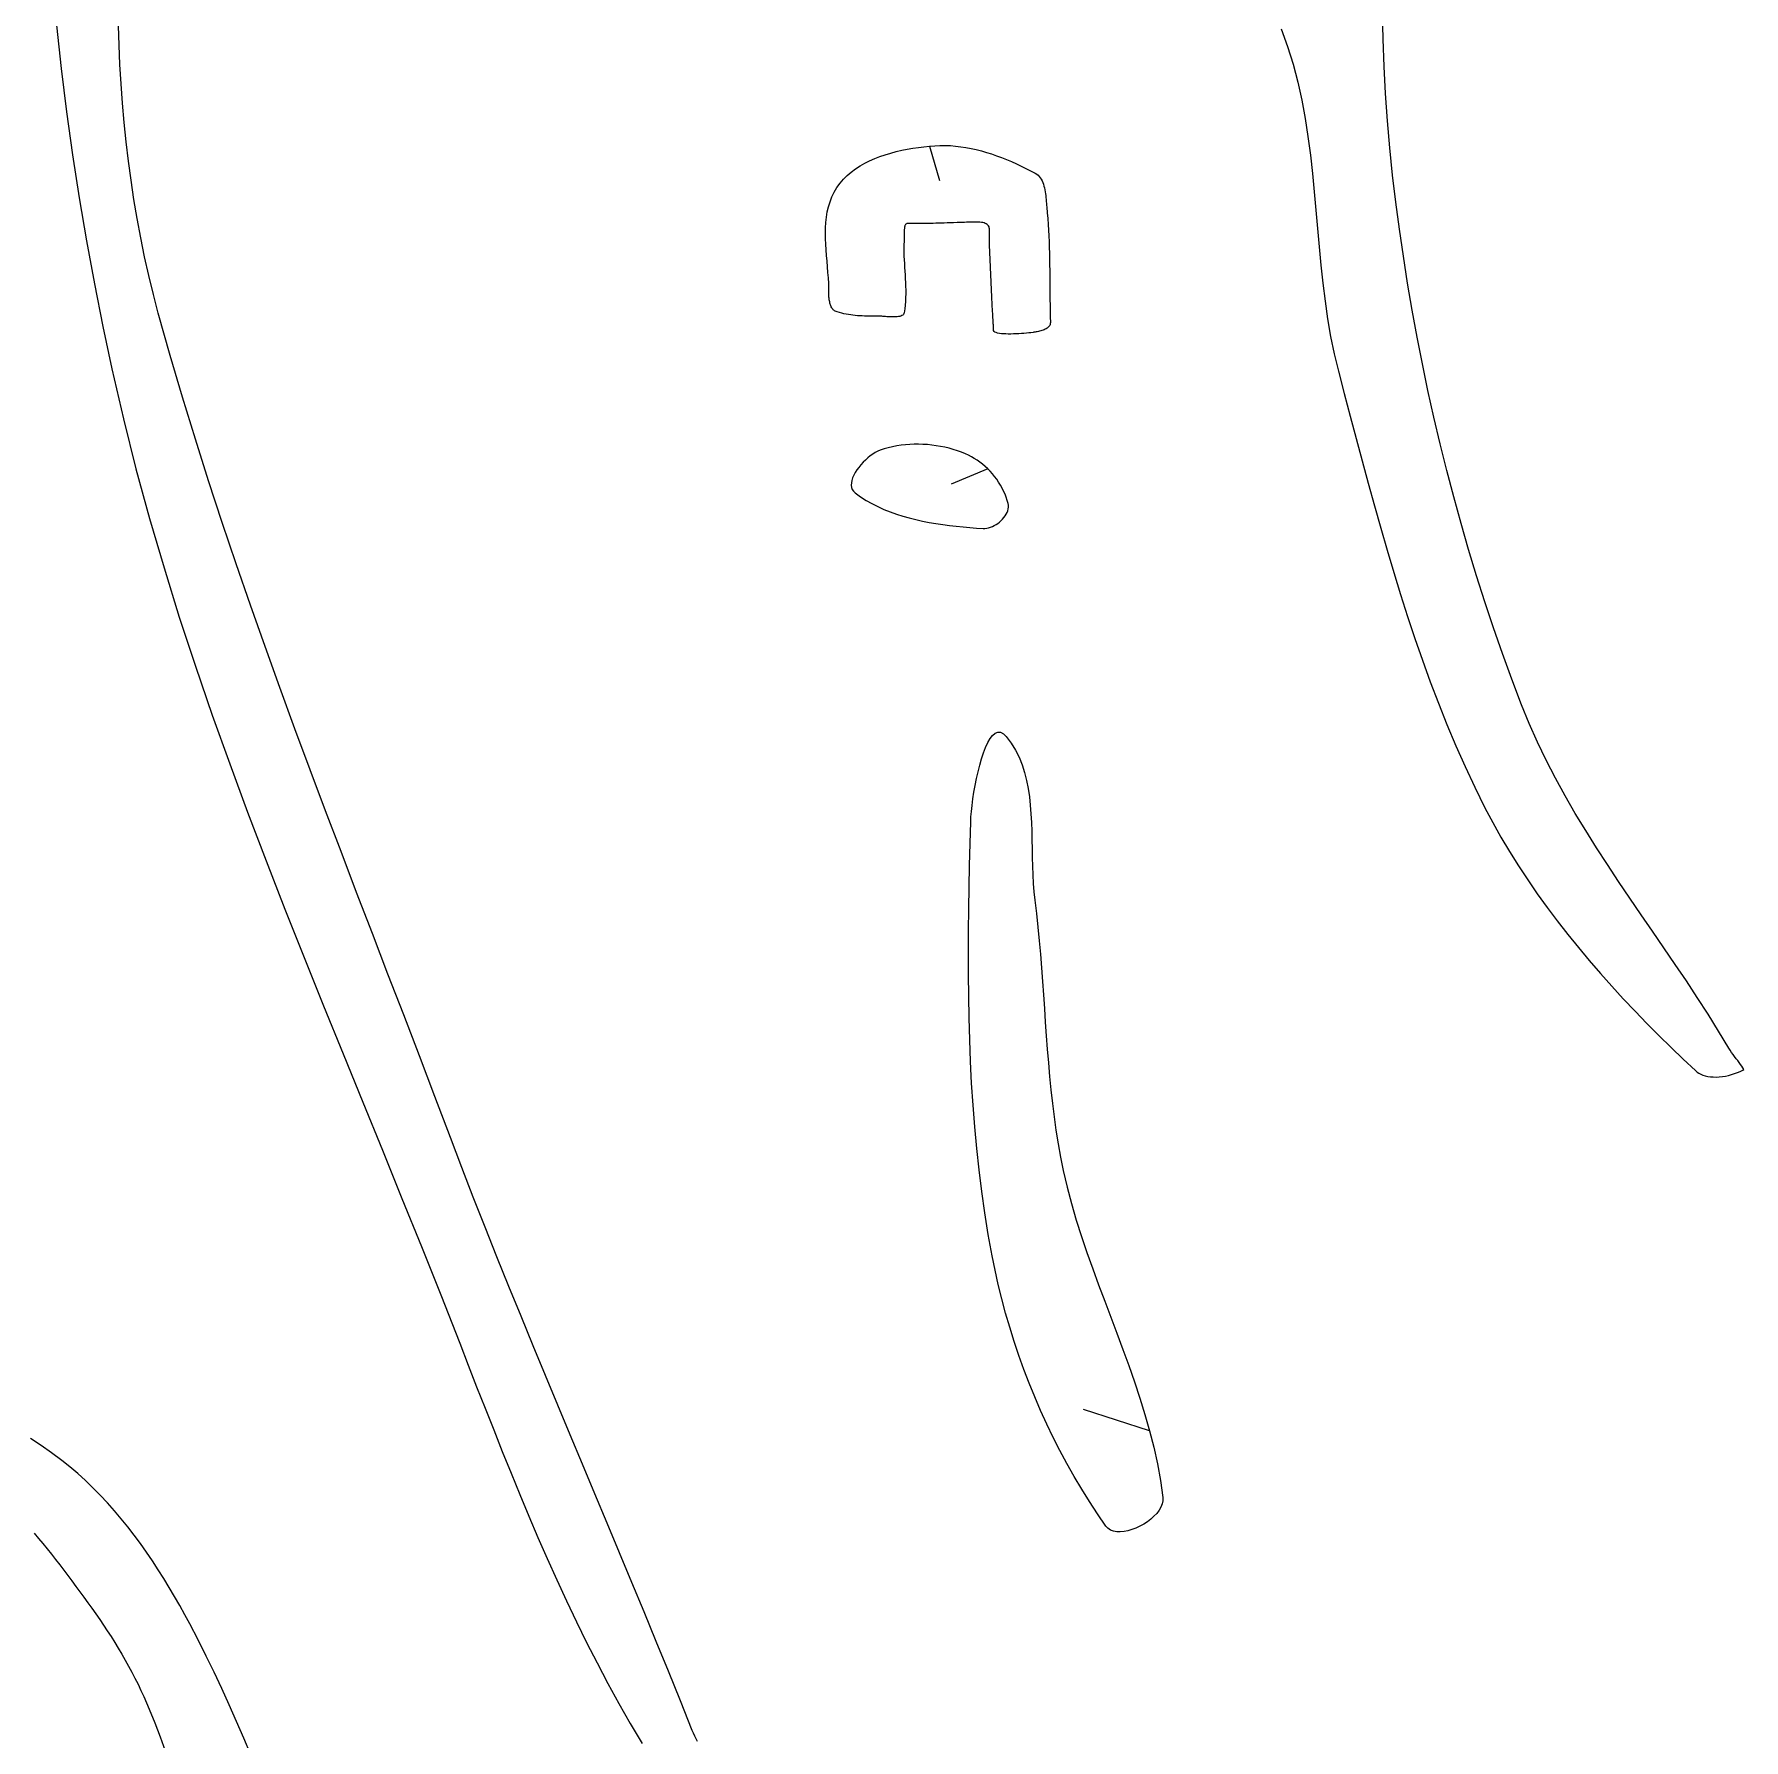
# Model space of a CAD drawing. Header units: inches. Extents: x -12 to 23, y -13.2 to 21.7.
# Drawn here: x 2.06 to 6.124, y 8.902 to 12.956 of the extents above; entities that cross this region are included whole.
import ezdxf

# ---------------------------------------------------------------- set-up
doc = ezdxf.new("R2010")
doc.units = ezdxf.units.IN
doc.header["$MEASUREMENT"] = 0
doc.layers.get('0').update_dxf_attribs({"lineweight": 0})

msp = doc.modelspace()

# ---------------------------------------------------------------- linework, layer by layer
at = {"color": 7, "linetype": 'Continuous', "lineweight": 0}
for p, q in [((5.2666, 12.9438), (5.2651, 13.0085)), ((5.0238, 12.9686), (5.0392, 12.9269)), ((5.0392, 12.9269), (5.0524, 12.8847)), ((5.269, 12.8792), (5.2666, 12.9438)), ((5.0524, 12.8847), (5.0636, 12.8421)), ((5.0636, 12.8421), (5.0732, 12.7991)), ((5.2724, 12.8146), (5.269, 12.8792)), ((5.2768, 12.75), (5.2724, 12.8146)), ((5.0732, 12.7991), (5.0812, 12.7558)), ((5.0812, 12.7558), (5.0879, 12.7123)), ((5.2824, 12.6855), (5.2768, 12.75)), ((5.0879, 12.7123), (5.0937, 12.6687)), ((5.2891, 12.6211), (5.2824, 12.6855)), ((5.0937, 12.6687), (5.0986, 12.6249)), ((5.0986, 12.6249), (5.1029, 12.5812)), ((5.2968, 12.5567), (5.2891, 12.6211)), ((5.1029, 12.5812), (5.1069, 12.5374)), ((5.3053, 12.4924), (5.2968, 12.5567)), ((5.1069, 12.5374), (5.1107, 12.4937)), ((5.1107, 12.4937), (5.1145, 12.4502)), ((5.3146, 12.4282), (5.3053, 12.4924)), ((5.1145, 12.4502), (5.1186, 12.4069)), ((5.1186, 12.4069), (5.1232, 12.3639)), ((5.3247, 12.364), (5.3146, 12.4282)), ((5.1232, 12.3639), (5.1284, 12.3212)), ((5.3356, 12.3), (5.3247, 12.364)), ((5.1284, 12.3212), (5.1345, 12.2789)), ((5.1345, 12.2789), (5.1417, 12.237)), ((5.3473, 12.2361), (5.3356, 12.3)), ((5.1417, 12.237), (5.1502, 12.1957)), ((5.3598, 12.1723), (5.3473, 12.2361)), ((5.1502, 12.1957), (5.1602, 12.1546)), ((5.1602, 12.1546), (5.1742, 12.1017)), ((5.3731, 12.1087), (5.3598, 12.1723)), ((5.1742, 12.1017), (5.1883, 12.0483)), ((5.3872, 12.0452), (5.3731, 12.1087)), ((5.1883, 12.0483), (5.2025, 11.9949)), ((5.4022, 11.9819), (5.3872, 12.0452)), ((5.2025, 11.9949), (5.2167, 11.9416)), ((5.4179, 11.9188), (5.4022, 11.9819)), ((5.2167, 11.9416), (5.2311, 11.8883)), ((5.4344, 11.8559), (5.4179, 11.9188)), ((5.2311, 11.8883), (5.2458, 11.8351)), ((5.2458, 11.8351), (5.2607, 11.782)), ((5.4517, 11.7932), (5.4344, 11.8559)), ((5.4698, 11.7308), (5.4517, 11.7932)), ((5.2607, 11.782), (5.276, 11.7291)), ((5.276, 11.7291), (5.2917, 11.6764)), ((5.4887, 11.6686), (5.4698, 11.7308)), ((5.2917, 11.6764), (5.3078, 11.6238)), ((5.5085, 11.6068), (5.4887, 11.6686)), ((5.3078, 11.6238), (5.3245, 11.5715)), ((5.529, 11.5452), (5.5085, 11.6068)), ((5.3245, 11.5715), (5.3418, 11.5195)), ((5.5503, 11.4839), (5.529, 11.5452)), ((5.3418, 11.5195), (5.3597, 11.4678)), ((5.3597, 11.4678), (5.3783, 11.4164)), ((5.5724, 11.4229), (5.5503, 11.4839)), ((5.5953, 11.3621), (5.5724, 11.4229)), ((5.3783, 11.4164), (5.3978, 11.3655)), ((5.3978, 11.3655), (5.418, 11.3149)), ((5.6135, 11.3174), (5.5953, 11.3621)), ((5.418, 11.3149), (5.4392, 11.2647)), ((5.6331, 11.2733), (5.6135, 11.3174)), ((5.4392, 11.2647), (5.4612, 11.2151)), ((5.654, 11.23), (5.6331, 11.2733)), ((5.6761, 11.1873), (5.654, 11.23)), ((5.4612, 11.2151), (5.4844, 11.1659)), ((5.6993, 11.1452), (5.6761, 11.1873)), ((5.4844, 11.1659), (5.5085, 11.1172)), ((5.7233, 11.1037), (5.6993, 11.1452)), ((5.5085, 11.1172), (5.5271, 11.082)), ((5.7482, 11.0627), (5.7233, 11.1037)), ((5.5271, 11.082), (5.5466, 11.0473)), ((5.7737, 11.0221), (5.7482, 11.0627)), ((5.5466, 11.0473), (5.5669, 11.013)), ((5.5669, 11.013), (5.5881, 10.9792)), ((5.7998, 10.9819), (5.7737, 11.0221)), ((5.5881, 10.9792), (5.6101, 10.9457)), ((5.8263, 10.942), (5.7998, 10.9819)), ((5.6101, 10.9457), (5.6328, 10.9127)), ((5.8531, 10.9023), (5.8263, 10.942)), ((5.6328, 10.9127), (5.6563, 10.8802)), ((5.88, 10.8628), (5.8531, 10.9023)), ((5.6563, 10.8802), (5.6804, 10.848)), ((5.907, 10.8235), (5.88, 10.8628)), ((5.6804, 10.848), (5.7052, 10.8162)), ((5.7052, 10.8162), (5.7306, 10.7849)), ((5.934, 10.7842), (5.907, 10.8235)), ((5.7306, 10.7849), (5.7565, 10.7539)), ((5.9608, 10.7448), (5.934, 10.7842)), ((5.7565, 10.7539), (5.783, 10.7233)), ((5.9873, 10.7055), (5.9608, 10.7448)), ((5.783, 10.7233), (5.81, 10.6931)), ((5.81, 10.6931), (5.8374, 10.6633)), ((6.0133, 10.666), (5.9873, 10.7055)), ((5.8374, 10.6633), (5.8652, 10.6338)), ((6.0388, 10.6263), (6.0133, 10.666)), ((5.8652, 10.6338), (5.8935, 10.6047)), ((6.0637, 10.5864), (6.0388, 10.6263)), ((5.8935, 10.6047), (5.922, 10.576)), ((5.922, 10.576), (5.9508, 10.5476)), ((6.088, 10.5457), (6.0637, 10.5864)), ((5.9508, 10.5476), (5.9799, 10.5195)), ((6.0911, 10.5408), (6.088, 10.5457)), ((6.0946, 10.5356), (6.0911, 10.5408)), ((6.0983, 10.5305), (6.0946, 10.5356)), ((6.102, 10.5256), (6.0983, 10.5305)), ((6.1057, 10.5207), (6.102, 10.5256)), ((5.9799, 10.5195), (6.0087, 10.4924)), ((6.0087, 10.4924), (6.0129, 10.4889)), ((6.0129, 10.4889), (6.0169, 10.4862)), ((6.0169, 10.4862), (6.0214, 10.4838)), ((6.0948, 10.4828), (6.1019, 10.4851)), ((6.1019, 10.4851), (6.1088, 10.4877)), ((6.1093, 10.516), (6.1057, 10.5207)), ((6.1088, 10.4877), (6.1153, 10.4906)), ((6.1128, 10.5113), (6.1093, 10.516)), ((6.1161, 10.5069), (6.1128, 10.5113)), ((6.1153, 10.4906), (6.1214, 10.4937)), ((6.119, 10.5027), (6.1161, 10.5069)), ((6.1216, 10.4988), (6.119, 10.5027)), ((6.1214, 10.4937), (6.1238, 10.4952)), ((6.1238, 10.4952), (6.1216, 10.4988)), ((6.1238, 10.4952), (6.1238, 10.4952)), ((6.0214, 10.4838), (6.0264, 10.4818)), ((6.0264, 10.4818), (6.032, 10.48)), ((6.032, 10.48), (6.038, 10.4787)), ((6.038, 10.4787), (6.0444, 10.4777)), ((6.0444, 10.4777), (6.0512, 10.4772)), ((6.0512, 10.4772), (6.0582, 10.4771)), ((6.0582, 10.4771), (6.0654, 10.4774)), ((6.0654, 10.4774), (6.0728, 10.4781)), ((6.0728, 10.4781), (6.0802, 10.4793)), ((6.0802, 10.4793), (6.0876, 10.4809)), ((6.0876, 10.4809), (6.0948, 10.4828))]:
    msp.add_line(p, q, dxfattribs=at)
at = {"color": 30, "linetype": 'Continuous', "lineweight": 0, "true_color": 0xff7e00}
for p, q in [((4.188, 12.6897), (4.2124, 12.6079)), ((4.3266, 11.9227), (4.2401, 11.8863)), ((4.7112, 9.6362), (4.5543, 9.6868))]:
    msp.add_line(p, q, dxfattribs=at)
at = {"color": 7, "linetype": 'Continuous', "lineweight": 0}
for points in [[(2.1129, 12.9777), (2.1242, 12.8746), (2.1371, 12.7717), (2.1515, 12.6691), (2.1674, 12.5667), (2.1848, 12.4646), (2.2035, 12.3628), (2.2235, 12.2614), (2.2448, 12.1606), (2.2722, 12.0413), (2.3021, 11.9227), (2.3343, 11.8047), (2.3688, 11.6872), (2.4052, 11.5702), (2.4435, 11.4537), (2.4835, 11.3376), (2.5249, 11.2218), (2.5676, 11.1063), (2.6114, 10.9911), (2.6561, 10.8762), (2.7017, 10.7614), (2.7478, 10.6467), (2.7943, 10.5322), (2.841, 10.4176), (2.8878, 10.3031), (2.9344, 10.1886), (2.9808, 10.0739), (3.0266, 9.9591), (3.0718, 9.8442), (3.0918, 9.7926), (3.1119, 9.7411), (3.1321, 9.6897), (3.1524, 9.6382), (3.1728, 9.5868), (3.1936, 9.5356), (3.2145, 9.4845), (3.2359, 9.4335), (3.2575, 9.3828), (3.2796, 9.3323), (3.3022, 9.282), (3.3253, 9.2321), (3.3489, 9.1824), (3.3732, 9.1332), (3.3981, 9.0843), (3.4237, 9.0358), (3.45, 8.9877), (3.4772, 8.9402), (3.5051, 8.8931)], [(3.6371, 8.8978), (3.6337, 8.9041), (3.6304, 8.9106), (3.6272, 8.9172), (3.6245, 8.9236), (3.5962, 8.9945), (3.5678, 9.065), (3.539, 9.1353), (3.5101, 9.2056), (3.481, 9.2759), (3.4517, 9.3461), (3.4224, 9.4163), (3.393, 9.4865), (3.3635, 9.5567), (3.3341, 9.6269), (3.3047, 9.6971), (3.2755, 9.7675), (3.2463, 9.8378), (3.2174, 9.9083), (3.1886, 9.9789), (3.1601, 10.0495), (3.1319, 10.1203), (3.104, 10.1913), (3.0765, 10.2624), (3.0494, 10.3336), (3.0126, 10.4307), (2.9757, 10.5277), (2.9385, 10.6247), (2.9012, 10.7216), (2.864, 10.8186), (2.8267, 10.9157), (2.7896, 11.0128), (2.7528, 11.11), (2.7162, 11.2074), (2.6799, 11.3049), (2.6442, 11.4026), (2.6089, 11.5004), (2.5743, 11.5985), (2.5403, 11.6968), (2.5071, 11.7953), (2.4747, 11.8941), (2.4433, 11.9933), (2.4129, 12.0927), (2.3835, 12.1925), (2.3553, 12.2927), (2.3435, 12.3372), (2.3326, 12.382), (2.3226, 12.427), (2.3134, 12.4721), (2.3049, 12.5175), (2.2973, 12.5629), (2.2904, 12.6085), (2.2843, 12.6542), (2.2789, 12.7), (2.2742, 12.7459), (2.2702, 12.7919), (2.2668, 12.8379), (2.2641, 12.8839), (2.262, 12.9299), (2.2605, 12.976)]]:
    msp.add_lwpolyline(points, dxfattribs=at)
at = {"color": 7, "linetype": 'Continuous', "lineweight": 0, "flags": 128}
for points in [[(4.337, 12.3177), (4.3367, 12.3265), (4.3363, 12.3353), (4.3359, 12.3442), (4.3355, 12.3531), (4.335, 12.362), (4.3346, 12.3709), (4.3341, 12.3798), (4.3337, 12.3887), (4.3333, 12.3976), (4.3329, 12.4065), (4.3325, 12.4154), (4.3321, 12.4242), (4.3318, 12.433), (4.3315, 12.4418), (4.3312, 12.4505), (4.331, 12.4591), (4.3308, 12.4677), (4.3307, 12.4763), (4.3307, 12.4847), (4.3307, 12.4931), (4.3305, 12.4958), (4.3298, 12.4982), (4.3288, 12.5003), (4.3273, 12.5022), (4.3255, 12.5037), (4.3233, 12.5051), (4.3208, 12.5062), (4.318, 12.5071), (4.315, 12.5079), (4.3117, 12.5084), (4.3083, 12.5088), (4.3046, 12.5091), (4.3008, 12.5092), (4.2968, 12.5093), (4.2927, 12.5093), (4.2886, 12.5092), (4.2844, 12.5091), (4.2801, 12.5089), (4.2759, 12.5087), (4.2717, 12.5086), (4.2625, 12.5082), (4.2538, 12.5079), (4.2456, 12.5076), (4.2377, 12.5073), (4.2302, 12.5071), (4.223, 12.5068), (4.2161, 12.5066), (4.2095, 12.5064), (4.2031, 12.5063), (4.1968, 12.5061), (4.1907, 12.506), (4.1847, 12.5059), (4.1788, 12.5058), (4.1729, 12.5058), (4.167, 12.5057), (4.161, 12.5057), (4.155, 12.5057), (4.1489, 12.5057), (4.1427, 12.5057), (4.1363, 12.5058), (4.1348, 12.5056), (4.1334, 12.5052), (4.1323, 12.5045), (4.1314, 12.5035), (4.1306, 12.5023), (4.1299, 12.5008), (4.1294, 12.4992), (4.129, 12.4975), (4.1287, 12.4956), (4.1285, 12.4936), (4.1284, 12.4915), (4.1283, 12.4894), (4.1283, 12.4872), (4.1283, 12.485), (4.1283, 12.4828), (4.1284, 12.4806), (4.1284, 12.4786), (4.1284, 12.4766), (4.1283, 12.4747), (4.1282, 12.4729), (4.1277, 12.464), (4.1273, 12.4551), (4.1273, 12.4462), (4.1274, 12.4373), (4.1276, 12.4284), (4.128, 12.4194), (4.1285, 12.4105), (4.129, 12.4016), (4.1296, 12.3926), (4.1302, 12.3837), (4.1307, 12.3747), (4.1311, 12.3657), (4.1315, 12.3568), (4.1317, 12.3478), (4.1317, 12.3388), (4.1316, 12.3298), (4.1312, 12.3208), (4.1305, 12.3118), (4.1295, 12.3028), (4.1282, 12.2938), (4.1276, 12.2917), (4.1265, 12.2898), (4.1249, 12.2883), (4.1229, 12.287), (4.1205, 12.286), (4.1179, 12.2851), (4.115, 12.2845), (4.1118, 12.2841), (4.1085, 12.2838), (4.105, 12.2837), (4.1014, 12.2837), (4.0978, 12.2838), (4.0941, 12.2839), (4.0905, 12.2841), (4.087, 12.2844), (4.0836, 12.2846), (4.0804, 12.2849), (4.0774, 12.2851), (4.0747, 12.2853), (4.0722, 12.2853), (4.0667, 12.2854), (4.0612, 12.2855), (4.0557, 12.2856), (4.0502, 12.2856), (4.0447, 12.2857), (4.0392, 12.2858), (4.0337, 12.286), (4.0282, 12.2862), (4.0227, 12.2865), (4.0172, 12.2868), (4.0118, 12.2873), (4.0064, 12.2878), (4.001, 12.2885), (3.9956, 12.2893), (3.9902, 12.2903), (3.9849, 12.2914), (3.9797, 12.2926), (3.9744, 12.2941), (3.9692, 12.2958), (3.9641, 12.2976), (3.9624, 12.2984), (3.9609, 12.2995), (3.9595, 12.3007), (3.9582, 12.3022), (3.957, 12.3039), (3.9559, 12.3058), (3.9549, 12.3078), (3.9539, 12.3099), (3.9531, 12.3122), (3.9523, 12.3145), (3.9517, 12.3169), (3.9511, 12.3193), (3.9506, 12.3217), (3.9502, 12.3241), (3.9498, 12.3265), (3.9495, 12.3288), (3.9493, 12.3311), (3.9492, 12.3332), (3.9491, 12.3352), (3.9491, 12.3371), (3.9491, 12.3501), (3.9487, 12.3632), (3.948, 12.3764), (3.947, 12.3897), (3.946, 12.403), (3.9448, 12.4164), (3.9437, 12.4298), (3.9427, 12.4431), (3.9419, 12.4564), (3.9414, 12.4696), (3.9412, 12.4827), (3.9414, 12.4957), (3.9421, 12.5085), (3.9434, 12.5211), (3.9454, 12.5335), (3.9482, 12.5457), (3.9518, 12.5576), (3.9562, 12.5692), (3.9617, 12.5804), (3.9683, 12.5914), (3.9757, 12.6016), (3.9838, 12.6111), (3.9927, 12.6199), (4.0023, 12.6281), (4.0124, 12.6357), (4.0231, 12.6427), (4.0344, 12.6491), (4.046, 12.6549), (4.0581, 12.6603), (4.0705, 12.6651), (4.0831, 12.6695), (4.096, 12.6734), (4.1091, 12.6768), (4.1223, 12.6799), (4.1355, 12.6825), (4.1488, 12.6848), (4.162, 12.6867), (4.1751, 12.6883), (4.188, 12.6897), (4.2007, 12.6907), (4.2131, 12.6913), (4.2255, 12.6914), (4.2379, 12.6909), (4.2502, 12.69), (4.2626, 12.6885), (4.2749, 12.6866), (4.2873, 12.6843), (4.2995, 12.6816), (4.3117, 12.6785), (4.3239, 12.675), (4.3359, 12.6712), (4.3479, 12.6671), (4.3598, 12.6626), (4.3716, 12.6579), (4.3833, 12.653), (4.3948, 12.6478), (4.4062, 12.6424), (4.4175, 12.6368), (4.4286, 12.6311), (4.4395, 12.6252), (4.4431, 12.623), (4.4463, 12.6204), (4.4491, 12.6175), (4.4517, 12.6143), (4.4539, 12.6109), (4.4559, 12.6072), (4.4576, 12.6033), (4.4591, 12.5992), (4.4604, 12.5949), (4.4615, 12.5905), (4.4625, 12.586), (4.4633, 12.5814), (4.4639, 12.5767), (4.4645, 12.5721), (4.465, 12.5674), (4.4654, 12.5627), (4.4658, 12.5581), (4.4662, 12.5536), (4.4666, 12.5492), (4.467, 12.5449), (4.4683, 12.5312), (4.4694, 12.5175), (4.4704, 12.5038), (4.4712, 12.4901), (4.4719, 12.4764), (4.4725, 12.4627), (4.473, 12.449), (4.4734, 12.4353), (4.4737, 12.4215), (4.4739, 12.4078), (4.4741, 12.3941), (4.4742, 12.3803), (4.4744, 12.3666), (4.4745, 12.3528), (4.4746, 12.339), (4.4747, 12.3253), (4.4748, 12.3115), (4.475, 12.2977), (4.4752, 12.2839), (4.4755, 12.2702), (4.4753, 12.2679), (4.4748, 12.2658), (4.474, 12.2638), (4.4728, 12.262), (4.4713, 12.2603), (4.4696, 12.2587), (4.4677, 12.2572), (4.4655, 12.2559), (4.4632, 12.2546), (4.4607, 12.2535), (4.4581, 12.2524), (4.4555, 12.2515), (4.4527, 12.2506), (4.45, 12.2499), (4.4472, 12.2492), (4.4444, 12.2486), (4.4417, 12.2481), (4.4391, 12.2476), (4.4366, 12.2472), (4.4343, 12.2469), (4.4295, 12.2463), (4.4243, 12.2458), (4.4187, 12.2452), (4.4128, 12.2447), (4.4067, 12.2442), (4.4005, 12.2438), (4.3942, 12.2435), (4.3879, 12.2433), (4.3816, 12.2431), (4.3756, 12.2431), (4.3697, 12.2433), (4.3642, 12.2435), (4.3591, 12.244), (4.3544, 12.2446), (4.3502, 12.2455), (4.3467, 12.2466), (4.3439, 12.2478), (4.3418, 12.2494), (4.3405, 12.2512), (4.3402, 12.2533), (4.3403, 12.255), (4.3403, 12.257), (4.3403, 12.2593), (4.3403, 12.2619), (4.3402, 12.2647), (4.34, 12.2677), (4.3399, 12.2709), (4.3397, 12.2743), (4.3395, 12.2778), (4.3392, 12.2814), (4.339, 12.285), (4.3387, 12.2888), (4.3385, 12.2925), (4.3382, 12.2963), (4.338, 12.3), (4.3378, 12.3038), (4.3376, 12.3074), (4.3374, 12.311), (4.3372, 12.3144), (4.337, 12.3177), (4.337, 12.3177), (4.337, 12.3177), (4.337, 12.3177)], [(4.0116, 11.8655), (4.0244, 11.8563), (4.0377, 11.8478), (4.0513, 11.8401), (4.0654, 11.8329), (4.0798, 11.8264), (4.0945, 11.8205), (4.1095, 11.8152), (4.1247, 11.8103), (4.1402, 11.806), (4.1558, 11.8021), (4.1716, 11.7986), (4.1876, 11.7955), (4.2036, 11.7928), (4.2197, 11.7904), (4.2359, 11.7883), (4.252, 11.7864), (4.2681, 11.7848), (4.2841, 11.7834), (4.3001, 11.7821), (4.3159, 11.7809), (4.3202, 11.7809), (4.3245, 11.7814), (4.3289, 11.7823), (4.3334, 11.7837), (4.3378, 11.7855), (4.3422, 11.7877), (4.3465, 11.7903), (4.3506, 11.7931), (4.3546, 11.7962), (4.3584, 11.7996), (4.3619, 11.8032), (4.3651, 11.807), (4.3679, 11.8109), (4.3704, 11.815), (4.3725, 11.8191), (4.3741, 11.8233), (4.3752, 11.8276), (4.3758, 11.8318), (4.3757, 11.836), (4.3751, 11.8401), (4.3731, 11.8477), (4.3706, 11.8552), (4.3678, 11.8626), (4.3645, 11.8699), (4.3609, 11.8771), (4.3569, 11.8842), (4.3526, 11.8911), (4.348, 11.8978), (4.3431, 11.9044), (4.3378, 11.9107), (4.3323, 11.9169), (4.3266, 11.9227), (4.3206, 11.9283), (4.3144, 11.9336), (4.308, 11.9386), (4.3015, 11.9433), (4.2947, 11.9477), (4.2878, 11.9516), (4.2808, 11.9552), (4.2736, 11.9585), (4.2642, 11.9622), (4.2545, 11.9656), (4.2447, 11.9687), (4.2347, 11.9715), (4.2246, 11.9739), (4.2143, 11.976), (4.204, 11.9778), (4.1936, 11.9792), (4.1832, 11.9802), (4.1727, 11.9809), (4.1622, 11.9813), (4.1518, 11.9812), (4.1413, 11.9808), (4.1309, 11.98), (4.1206, 11.9788), (4.1104, 11.9772), (4.1003, 11.9752), (4.0903, 11.9729), (4.0804, 11.9701), (4.0708, 11.9669), (4.0651, 11.9646), (4.0593, 11.9615), (4.0534, 11.9578), (4.0475, 11.9536), (4.0416, 11.9489), (4.0358, 11.9437), (4.0303, 11.9382), (4.025, 11.9324), (4.0201, 11.9263), (4.0157, 11.9201), (4.0117, 11.9139), (4.0083, 11.9076), (4.0056, 11.9014), (4.0037, 11.8953), (4.0025, 11.8895), (4.0022, 11.8838), (4.0029, 11.8786), (4.0047, 11.8737), (4.0075, 11.8693), (4.0116, 11.8655), (4.0116, 11.8655), (4.0116, 11.8655), (4.0116, 11.8655)], [(4.6075, 9.4099), (4.5878, 9.4386), (4.5686, 9.4678), (4.5501, 9.4975), (4.5322, 9.5277), (4.5149, 9.5582), (4.4983, 9.5892), (4.4824, 9.6206), (4.4671, 9.6523), (4.4524, 9.6843), (4.4385, 9.7167), (4.4252, 9.7493), (4.4126, 9.7822), (4.4007, 9.8154), (4.3895, 9.8488), (4.3789, 9.8823), (4.3691, 9.9161), (4.36, 9.95), (4.3516, 9.984), (4.344, 10.0181), (4.337, 10.0523), (4.3278, 10.1031), (4.3196, 10.154), (4.3123, 10.2051), (4.306, 10.2563), (4.3004, 10.3076), (4.2957, 10.3591), (4.2917, 10.4106), (4.2885, 10.4622), (4.2858, 10.5139), (4.2838, 10.5657), (4.2824, 10.6175), (4.2814, 10.6693), (4.2809, 10.7211), (4.2809, 10.773), (4.2812, 10.8248), (4.2818, 10.8766), (4.2826, 10.9284), (4.2837, 10.9802), (4.285, 11.0319), (4.2863, 11.0836), (4.2869, 11.0954), (4.2879, 11.1086), (4.2895, 11.1229), (4.2914, 11.1382), (4.2939, 11.1541), (4.2967, 11.1704), (4.3, 11.1868), (4.3036, 11.2029), (4.3076, 11.2187), (4.312, 11.2337), (4.3166, 11.2478), (4.3216, 11.2606), (4.3269, 11.2719), (4.3325, 11.2815), (4.3384, 11.289), (4.3444, 11.2941), (4.3508, 11.2967), (4.3573, 11.2965), (4.364, 11.2932), (4.3709, 11.2864), (4.3825, 11.2708), (4.3925, 11.2543), (4.4011, 11.2372), (4.4082, 11.2194), (4.4142, 11.2011), (4.419, 11.1822), (4.4228, 11.1629), (4.4257, 11.1431), (4.4279, 11.1231), (4.4295, 11.1027), (4.4306, 11.0822), (4.4313, 11.0615), (4.4317, 11.0407), (4.4321, 11.0199), (4.4324, 10.9991), (4.4329, 10.9783), (4.4336, 10.9578), (4.4347, 10.9374), (4.4363, 10.9173), (4.4385, 10.8976), (4.4424, 10.8655), (4.446, 10.8334), (4.4491, 10.8012), (4.4519, 10.769), (4.4545, 10.7368), (4.4569, 10.7045), (4.4592, 10.6722), (4.4614, 10.6399), (4.4636, 10.6076), (4.4659, 10.5753), (4.4683, 10.543), (4.4709, 10.5108), (4.4737, 10.4786), (4.4769, 10.4464), (4.4804, 10.4143), (4.4844, 10.3823), (4.4889, 10.3504), (4.494, 10.3186), (4.4997, 10.2868), (4.5061, 10.2552), (4.5153, 10.2156), (4.5257, 10.1763), (4.5371, 10.1372), (4.5494, 10.0984), (4.5625, 10.0597), (4.5762, 10.0212), (4.5903, 9.9828), (4.6047, 9.9444), (4.6192, 9.9061), (4.6336, 9.8679), (4.6479, 9.8295), (4.6619, 9.7911), (4.6753, 9.7527), (4.6882, 9.714), (4.7002, 9.6752), (4.7112, 9.6362), (4.7212, 9.597), (4.7299, 9.5575), (4.7371, 9.5177), (4.7428, 9.4775), (4.7428, 9.4699), (4.7413, 9.4623), (4.7382, 9.4547), (4.7338, 9.4473), (4.7283, 9.44), (4.7217, 9.433), (4.7143, 9.4264), (4.7062, 9.4202), (4.6974, 9.4145), (4.6883, 9.4095), (4.6789, 9.4051), (4.6694, 9.4015), (4.66, 9.3987), (4.6507, 9.3968), (4.6418, 9.396), (4.6333, 9.3963), (4.6256, 9.3977), (4.6186, 9.4004), (4.6125, 9.4044), (4.6075, 9.4099), (4.6075, 9.4099), (4.6075, 9.4099), (4.6075, 9.4099)]]:
    msp.add_lwpolyline(points, close=True, dxfattribs=at)
for points in [[(2.5749, 8.8663), (2.5583, 8.9059), (2.5413, 8.9453), (2.524, 8.9845), (2.5062, 9.0235), (2.4879, 9.0622), (2.4692, 9.1008), (2.4499, 9.1391), (2.4302, 9.1771), (2.4185, 9.1989), (2.4065, 9.2206), (2.3941, 9.2422), (2.3814, 9.2637), (2.3684, 9.285), (2.355, 9.3061), (2.3413, 9.327), (2.3272, 9.3477), (2.3127, 9.368), (2.2978, 9.3881), (2.2826, 9.4078), (2.2669, 9.4272), (2.2508, 9.4462), (2.2343, 9.4648), (2.2173, 9.4829), (2.2, 9.5006), (2.1821, 9.5177), (2.1638, 9.5344), (2.1451, 9.5504), (2.1259, 9.5659), (2.1017, 9.584), (2.077, 9.6013), (2.0518, 9.6177)], [(2.0602, 9.3926), (2.0707, 9.3805), (2.0811, 9.3683), (2.0913, 9.3559), (2.1013, 9.3433), (2.1112, 9.3306), (2.1209, 9.3178), (2.1306, 9.305), (2.1402, 9.2921), (2.1497, 9.2793), (2.1592, 9.2664), (2.1686, 9.2537), (2.1783, 9.2406), (2.1878, 9.2275), (2.1973, 9.2143), (2.2067, 9.201), (2.2159, 9.1876), (2.2251, 9.1741), (2.234, 9.1606), (2.2429, 9.1469), (2.2516, 9.1331), (2.2601, 9.1193), (2.2684, 9.1053), (2.2766, 9.0912), (2.2845, 9.0771), (2.2923, 9.0628), (2.2998, 9.0484), (2.307, 9.0339), (2.314, 9.0193), (2.3208, 9.0045), (2.3273, 8.9897), (2.3335, 8.9747), (2.3466, 8.9417), (2.3594, 8.9085), (2.3719, 8.8752)]]:
    msp.add_lwpolyline(points, dxfattribs=at)

doc.saveas('drawing.dxf')
